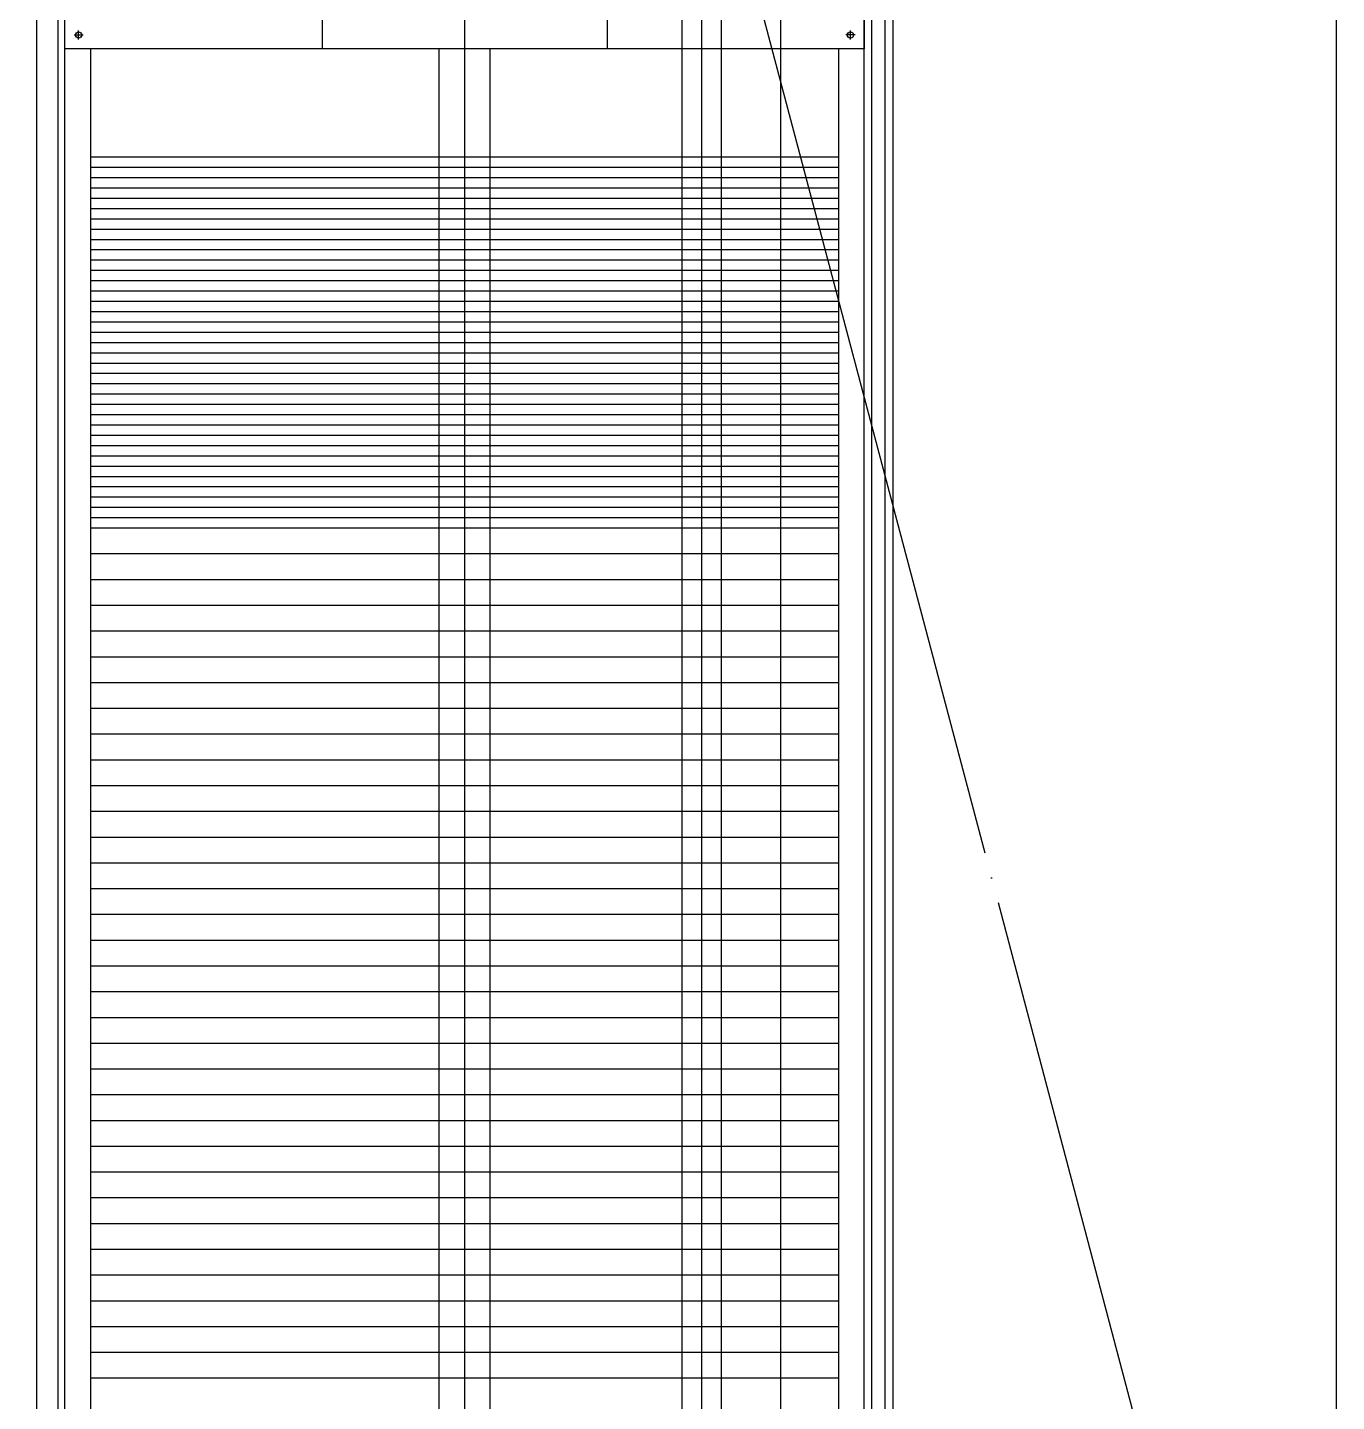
# Model space of a CAD drawing. Header units: millimetres. Extents: x 0 to 356400, y 0 to 68257.
# Drawn here: x 289426 to 293238, y 30806 to 34807 of the extents above; entities that cross this region are included whole.
import ezdxf

# ---------------------------------------------------------------- set-up
doc = ezdxf.new("R2010")
doc.units = ezdxf.units.MM
doc.header["$LTSCALE"] = 75
doc.linetypes.add('주단면도-1$0$CEN', pattern=[62, 60, -1, 0, -1])
for name, color, linetype in [('8', 8, 'Continuous'), ('주단면도-1$0$A-FLOR-OPEN-BELO', 6, '주단면도-1$0$CEN'), ('주단면도-1$0$A-ST-CONC', 2, 'Continuous')]:
    doc.layers.add(name, color=color, linetype=linetype)

# ---------------------------------------------------------------- blocks, each defined once
blk = doc.blocks.new('G$C90CD5245')
at = {"layer": '8', "linetype": 'Continuous'}
for p, q in [((5530.3, 22490.3, 0), (5530.3, 1241.5, -51449.9)), ((5835.3, 1222.8, -51500), (5835.3, 22490.3, 0)), ((5530.3, 22390.3, 0), (5530.3, 1241.5, 0)), ((5835.3, 1241.5, 0), (5835.3, 22390.3, 0)), ((3363.4, 17137.1, -51500), (3363.4, 259.3, -51500)), ((3425.4, 17137.1, -51500), (3425.4, 259.3, -51500)), ((5243.6, 17143.3, -51500), (5243.6, 208.6, -51500)), ((5300.6, 17143.3, -51500), (5300.6, 208.6, -51500)), ((5357.6, 17143.3, -51500), (5357.6, 208.6, -51500)), ((5795.4, 17143.3, -51500), (5795.4, 259.3, -51500)), ((5857.4, 17143.3, -51500), (5857.4, 259.3, -51500)), ((4610.4, 7436.4, -51500), (4610.4, 1849.1, -51500)), ((4195.4, 7245.5, -51500), (4195.4, 6385.5, -51500)), ((5025.4, 7245.5, -51500), (5025.4, 6385.5, -51500)), ((3446.4, 2065.5, -51500), (3446.4, 6765.5, -51500)), ((3446.4, 6385.5, -51500), (3446.4, 6765.5, -51500)), ((4610.4, 6765.5, -51500), (4610.4, 2453.4, -51500)), ((5774.4, 2065.5, -51500), (5774.4, 6765.5, -51500)), ((5774.4, 6765.5, -51500), (5774.4, 6385.5, -51500)), ((3472.9, 6425.5, -51500), (3499.9, 6425.5, -51500)), ((3486.4, 6412, -51500), (3486.4, 6439, -51500)), ((5747.9, 6425.5, -51500), (5720.9, 6425.5, -51500)), ((5734.4, 6412, -51500), (5734.4, 6439, -51500)), ((4230.4, 6385.5, -51500), (3446.4, 6385.5, -51500)), ((3521.4, 6385.5, -51500), (3521.4, 2065.5, -51500)), ((4990.4, 6385.5, -51500), (4230.4, 6385.5, -51500)), ((4535.4, 6385.5, -51500), (4535.4, 2065.5, -51500)), ((4685.4, 2065.5, -51500), (4685.4, 6385.5, -51500)), ((5774.4, 6385.5, -51500), (4990.4, 6385.5, -51500)), ((5699.4, 6385.5, -51500), (5699.4, 2065.5, -51500)), ((3521.4, 6070.5, -51500), (5699.4, 6070.5, -51500)), ((3521.4, 6040.5, -51500), (5699.4, 6040.5, -51500)), ((3521.4, 6010.5, -51500), (5699.4, 6010.5, -51500)), ((3521.4, 5980.5, -51500), (5699.4, 5980.5, -51500)), ((3521.4, 5950.5, -51500), (5699.4, 5950.5, -51500)), ((3521.4, 5920.5, -51500), (5699.4, 5920.5, -51500)), ((3521.4, 5890.5, -51500), (5699.4, 5890.5, -51500)), ((3521.4, 5860.5, -51500), (5699.4, 5860.5, -51500)), ((3521.4, 5830.5, -51500), (5699.4, 5830.5, -51500)), ((3521.4, 5800.5, -51500), (5699.4, 5800.5, -51500)), ((3521.4, 5770.5, -51500), (5699.4, 5770.5, -51500)), ((3521.4, 5740.5, -51500), (5699.4, 5740.5, -51500)), ((3521.4, 5710.5, -51500), (5699.4, 5710.5, -51500)), ((3521.4, 5680.5, -51500), (5699.4, 5680.5, -51500)), ((3521.4, 5650.5, -51500), (5699.4, 5650.5, -51500)), ((3521.4, 5620.5, -51500), (5699.4, 5620.5, -51500)), ((3521.4, 5590.5, -51500), (5699.4, 5590.5, -51500)), ((3521.4, 5560.5, -51500), (5699.4, 5560.5, -51500)), ((3521.4, 5530.5, -51500), (5699.4, 5530.5, -51500)), ((3521.4, 5500.5, -51500), (5699.4, 5500.5, -51500)), ((3521.4, 5470.5, -51500), (5699.4, 5470.5, -51500)), ((3521.4, 5440.5, -51500), (5699.4, 5440.5, -51500)), ((3521.4, 5410.5, -51500), (5699.4, 5410.5, -51500)), ((3521.4, 5380.5, -51500), (5699.4, 5380.5, -51500)), ((3521.4, 5350.5, -51500), (5699.4, 5350.5, -51500)), ((3521.4, 5320.5, -51500), (5699.4, 5320.5, -51500)), ((3521.4, 5290.5, -51500), (5699.4, 5290.5, -51500)), ((3521.4, 5260.5, -51500), (5699.4, 5260.5, -51500)), ((3521.4, 5230.5, -51500), (5699.4, 5230.5, -51500)), ((3521.4, 5200.5, -51500), (5699.4, 5200.5, -51500)), ((3521.4, 5170.5, -51500), (5699.4, 5170.5, -51500)), ((3521.4, 5140.5, -51500), (5699.4, 5140.5, -51500)), ((3521.4, 5110.5, -51500), (5699.4, 5110.5, -51500)), ((3521.4, 5080.5, -51500), (5699.4, 5080.5, -51500)), ((3521.4, 5050.5, -51500), (5699.4, 5050.5, -51500)), ((3521.4, 5020.5, -51500), (5699.4, 5020.5, -51500)), ((3521.4, 4990.5, -51500), (5699.4, 4990.5, -51500)), ((3521.4, 4990.5, -51500), (5699.4, 4990.5, -51500)), ((3521.4, 4915.5, -51500), (5699.4, 4915.5, -51500)), ((3521.4, 4840.5, -51500), (5699.4, 4840.5, -51500)), ((3521.4, 4765.5, -51500), (5699.4, 4765.5, -51500)), ((3521.4, 4690.5, -51500), (5699.4, 4690.5, -51500)), ((3521.4, 4615.5, -51500), (5699.4, 4615.5, -51500)), ((3521.4, 4540.5, -51500), (5699.4, 4540.5, -51500)), ((3521.4, 4465.5, -51500), (5699.4, 4465.5, -51500)), ((3521.4, 4390.5, -51500), (5699.4, 4390.5, -51500)), ((3521.4, 4315.5, -51500), (5699.4, 4315.5, -51500)), ((3521.4, 4240.5, -51500), (5699.4, 4240.5, -51500)), ((3521.4, 4165.5, -51500), (5699.4, 4165.5, -51500)), ((3521.4, 4090.5, -51500), (5699.4, 4090.5, -51500)), ((3521.4, 4015.5, -51500), (5699.4, 4015.5, -51500)), ((3521.4, 3940.5, -51500), (5699.4, 3940.5, -51500)), ((3521.4, 3865.5, -51500), (5699.4, 3865.5, -51500)), ((3521.4, 3790.5, -51500), (5699.4, 3790.5, -51500)), ((3521.4, 3715.5, -51500), (5699.4, 3715.5, -51500)), ((3521.4, 3640.5, -51500), (5699.4, 3640.5, -51500)), ((3521.4, 3565.5, -51500), (5699.4, 3565.5, -51500)), ((3521.4, 3565.5, -51500), (5699.4, 3565.5, -51500)), ((3521.4, 3490.5, -51500), (5699.4, 3490.5, -51500)), ((3521.4, 3415.5, -51500), (5699.4, 3415.5, -51500)), ((3521.4, 3340.5, -51500), (5699.4, 3340.5, -51500)), ((3521.4, 3265.5, -51500), (5699.4, 3265.5, -51500)), ((3521.4, 3190.5, -51500), (5699.4, 3190.5, -51500)), ((3521.4, 3115.5, -51500), (5699.4, 3115.5, -51500)), ((3521.4, 3040.5, -51500), (5699.4, 3040.5, -51500)), ((3521.4, 2965.5, -51500), (5699.4, 2965.5, -51500)), ((3521.4, 2890.5, -51500), (5699.4, 2890.5, -51500)), ((3521.4, 2815.5, -51500), (5699.4, 2815.5, -51500)), ((3521.4, 2740.5, -51500), (5699.4, 2740.5, -51500)), ((3521.4, 2665.5, -51500), (5699.4, 2665.5, -51500)), ((3521.4, 2590.5, -51500), (5699.4, 2590.5, -51500)), ((3521.4, 2515.5, -51500), (5699.4, 2515.5, -51500))]:
    blk.add_line(p, q, dxfattribs=at)
for centre in [(3486.4, 6425.5, -51500), (5734.4, 6425.5, -51500)]:
    blk.add_circle(centre, 9, dxfattribs=at)

msp = doc.modelspace()

# ---------------------------------------------------------------- linework, layer by layer
at = {"layer": '주단면도-1$0$A-FLOR-OPEN-BELO'}
msp.add_line((287488.3, 50238.6), (293238.3, 28538.6), dxfattribs=at)
at = {"layer": '주단면도-1$0$A-ST-CONC'}
msp.add_line((293238.3, 24788.6), (293238.3, 50238.6), dxfattribs=at)

# ---------------------------------------------------------------- block references
msp.add_blockref('G$C90CD5245', (286088.3, 28359.3))

doc.saveas('drawing.dxf')
